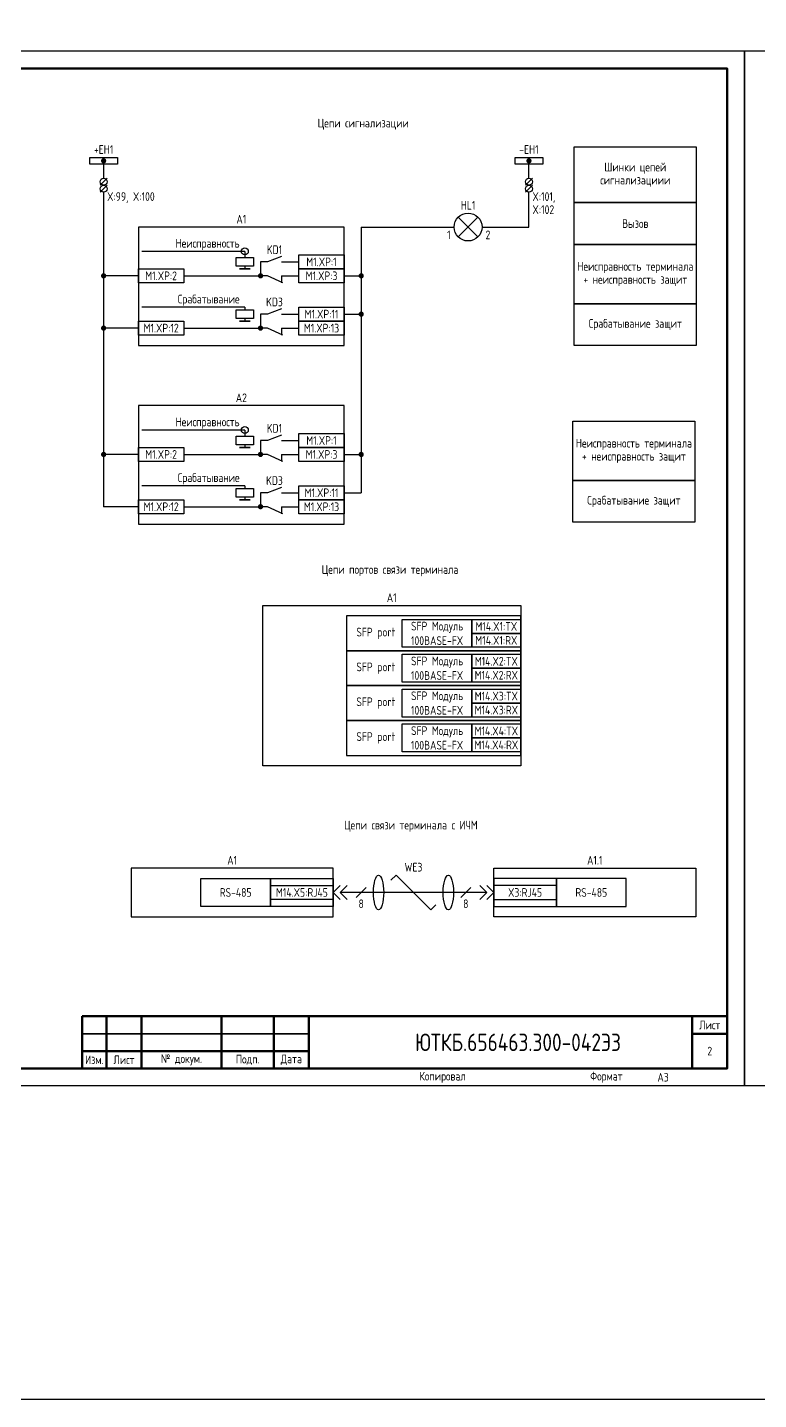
# Model space of a CAD drawing. Header units: millimetres. Extents: x -1117 to 5846, y -90 to 586.
# Drawn here: x 634.3 to 844, y -90 to 303.8 of the extents above; entities that cross this region are included whole.
import ezdxf

# ---------------------------------------------------------------- set-up
doc = ezdxf.new("R2010")
doc.units = ezdxf.units.MM
doc.styles.add('Gost_type_A', font='GOST_A.TTF')

# ---------------------------------------------------------------- blocks, each defined once
blk = doc.blocks.new('POINT')
at = {"const_width": 0.75}
blk.add_lwpolyline([(-0.375, 0, 1), (0.375, 0, 1)], format="xyb", close=True, dxfattribs=at)
blk = doc.blocks.new('Шинка')
blk.add_lwpolyline([(-4, 1), (4, 1), (4, -1), (-4, -1)], close=True)
blk.add_blockref('POINT', (0, 0))
blk = doc.blocks.new('Формат_А3')
blk.add_lwpolyline([(-420, 297), (0, 297), (0, 0), (-420, 0)], close=True)
at = {"lineweight": 50}
blk.add_lwpolyline([(-400, 292), (-5, 292), (-5, 5), (-400, 5)], close=True, dxfattribs=at)
blk = doc.blocks.new('Штамп малый нижний')
at = {"lineweight": 50}
for points in [[(-185, 15), (-178, 15), (-178, 5), (-185, 5)], [(-178, 15), (-168, 15), (-168, 5), (-178, 5)], [(-168, 15), (-145, 15), (-145, 5), (-168, 5)], [(-145, 15), (-130, 15), (-130, 5), (-145, 5)], [(-130, 15), (-120, 15), (-120, 5), (-130, 5)], [(-120, 15), (-10, 15), (-10, 0), (-120, 0)], [(-10, 15), (0, 15), (0, 10), (-10, 10)], [(-10, 10), (0, 10), (0, 0), (-10, 0)], [(-185, 5), (-178, 5), (-178, 0), (-185, 0)], [(-178, 5), (-168, 5), (-168, 0), (-178, 0)], [(-168, 5), (-145, 5), (-145, 0), (-168, 0)], [(-145, 5), (-130, 5), (-130, 0), (-145, 0)], [(-130, 5), (-120, 5), (-120, 0), (-130, 0)]]:
    blk.add_lwpolyline(points, close=True, dxfattribs=at)
for points in [[(-185, 15), (-178, 15), (-178, 10), (-185, 10)], [(-178, 15), (-168, 15), (-168, 10), (-178, 10)], [(-168, 15), (-145, 15), (-145, 10), (-168, 10)], [(-145, 15), (-130, 15), (-130, 10), (-145, 10)], [(-130, 15), (-120, 15), (-120, 10), (-130, 10)], [(-185, 10), (-178, 10), (-178, 5), (-185, 5)], [(-178, 10), (-168, 10), (-168, 5), (-178, 5)], [(-168, 10), (-145, 10), (-145, 5), (-168, 5)], [(-145, 10), (-130, 10), (-130, 5), (-145, 5)], [(-130, 10), (-120, 10), (-120, 5), (-130, 5)]]:
    blk.add_lwpolyline(points, close=True)
at = {"char_height": 2.5, "style": 'Gost_type_A'}
for s, insert, width, attachment_point in [('Лист', (-5, 12.5), 10, 5), ('№ докум.', (-156.5, 2.5), 23, 5), ('Подп.', (-137.5, 2.5), 15, 5), ('Дата', (-125, 2.5), 10, 5), ('Изм.', (-181.5, 2.5), 7, 5), ('Лист', (-173, 2.5), 10, 5), ('Копировал', (-75, -2.53), 13.1202, 6), ('Формат', (-30, -2.53), 13.1202, 6)]:
    blk.add_mtext(s, dxfattribs=dict(at, insert=insert, width=width, attachment_point=attachment_point))

msp = doc.modelspace()

# ---------------------------------------------------------------- linework, layer by layer
for p, q in [((656.16, 265.48), (656.16, 260.48)), ((778.15, 260.48), (778.15, 265.48)), ((657.16, 260.48), (655.16, 258.48)), ((779.15, 260.48), (777.15, 258.48)), ((657.16, 258.48), (655.16, 256.48)), ((656.16, 256.48), (656.16, 217.48)), ((779.15, 258.48), (777.15, 256.48)), ((778.15, 258.48), (778.15, 258.49)), ((778.15, 258.48), (778.15, 258.49)), ((778.15, 246.48), (778.15, 256.48)), ((757.87, 249.31), (763.53, 243.65)), ((763.53, 249.31), (757.87, 243.65)), ((730.04, 246.48), (739.97, 246.48)), ((730.04, 246.48), (730.04, 221.48)), ((739.97, 246.48), (756.7, 246.48)), ((764.7, 246.48), (778.15, 246.48)), ((696.66, 239.48), (667.16, 239.48)), ((696.66, 239.48), (696.66, 237.73)), ((666.16, 232.48), (656.16, 232.48)), ((696.66, 235.23), (696.66, 234.48)), ((707.16, 232.48), (707.16, 230.48)), ((725.16, 232.48), (730.04, 232.48)), ((696.66, 223.48), (667.16, 223.48)), ((696.66, 223.48), (696.66, 222.73)), ((725.16, 221.48), (730.04, 221.48)), ((730.04, 221.48), (730.04, 170.22)), ((666.16, 217.48), (656.16, 217.48)), ((656.16, 217.48), (656.16, 166.22)), ((696.66, 220.23), (696.66, 219.48)), ((707.16, 217.48), (707.16, 215.48)), ((696.66, 188.22), (667.16, 188.22)), ((696.66, 188.22), (696.66, 186.47)), ((666.16, 181.22), (656.16, 181.22)), ((696.66, 183.97), (696.66, 183.22)), ((707.16, 181.22), (707.16, 179.22)), ((725.16, 181.22), (730.04, 181.22)), ((696.66, 172.22), (667.16, 172.22)), ((696.66, 172.22), (696.66, 171.47)), ((725.16, 170.22), (730.04, 170.22)), ((666.16, 166.22), (656.16, 166.22)), ((696.66, 168.97), (696.66, 168.22)), ((707.16, 166.22), (707.16, 164.22)), ((738.56, 59.05), (740.03, 60.52)), ((740.03, 60.52), (750.03, 50.52)), ((722.03, 55.52), (724.03, 57.52)), ((722.03, 55.52), (724.03, 57.52)), ((722.03, 55.52), (724.03, 53.52)), ((722.03, 55.52), (724.03, 53.52)), ((724.03, 55.52), (726.03, 57.52)), ((724.03, 55.52), (726.03, 57.52)), ((766.03, 55.52), (724.03, 55.52)), ((724.03, 55.52), (726.03, 53.52)), ((724.03, 55.52), (726.03, 53.52)), ((731.44, 56.93), (728.61, 54.11)), ((761.44, 56.93), (758.61, 54.11)), ((766.03, 55.52), (764.03, 57.52)), ((766.03, 55.52), (764.03, 57.52)), ((766.03, 55.52), (764.03, 53.52)), ((766.03, 55.52), (764.03, 53.52)), ((768.03, 55.52), (766.03, 57.52)), ((768.03, 55.52), (766.03, 57.52)), ((768.03, 55.52), (766.03, 53.52)), ((768.03, 55.52), (766.03, 53.52)), ((750.03, 50.52), (751.44, 51.93))]:
    msp.add_line(p, q)
at = {"ltscale": 1.08}
for p, q in [((703.16, 236.48), (701.16, 236.48)), ((701.16, 236.48), (701.16, 232.48)), ((707.16, 236.48), (712.16, 236.48)), ((679.16, 232.48), (701.16, 232.48)), ((703.16, 232.48), (701.16, 232.48)), ((707.16, 232.48), (712.16, 232.48)), ((703.16, 221.48), (701.16, 221.48)), ((701.16, 221.48), (701.16, 217.48)), ((707.16, 221.48), (712.16, 221.48)), ((679.16, 217.48), (701.16, 217.48)), ((703.16, 217.48), (701.16, 217.48)), ((707.16, 217.48), (712.16, 217.48)), ((703.16, 185.22), (701.16, 185.22)), ((701.16, 185.22), (701.16, 181.22)), ((707.16, 185.22), (712.16, 185.22)), ((679.16, 181.22), (701.16, 181.22)), ((703.16, 181.22), (701.16, 181.22)), ((707.16, 181.22), (712.16, 181.22)), ((703.16, 170.22), (701.16, 170.22)), ((701.16, 170.22), (701.16, 166.22)), ((707.16, 170.22), (712.16, 170.22)), ((679.16, 166.22), (701.16, 166.22)), ((703.16, 166.22), (701.16, 166.22)), ((707.16, 166.22), (712.16, 166.22))]:
    msp.add_line(p, q, dxfattribs=at)
at = {"ltscale": 4.32}
for p, q in [((707.16, 237.98), (703.16, 236.48)), ((707.55, 230.49), (703.16, 232.48)), ((707.16, 222.98), (703.16, 221.48)), ((707.55, 215.49), (703.16, 217.48)), ((707.16, 186.72), (703.16, 185.22)), ((707.55, 179.22), (703.16, 181.22)), ((707.16, 171.72), (703.16, 170.22)), ((707.55, 164.22), (703.16, 166.22))]:
    msp.add_line(p, q, dxfattribs=at)
for points in [[(-1117.42, 586), (5845.64, 586), (5845.64, -90), (-1117.42, -90)], [(826.15, 253.48), (791.15, 253.48), (791.15, 269.48), (826.15, 269.48)], [(826.15, 241.48), (791.15, 241.48), (791.15, 253.48), (826.15, 253.48)], [(666.16, 212.48), (725.16, 212.48), (725.16, 246.48), (666.16, 246.48)], [(826.15, 224.48), (791.15, 224.48), (791.15, 241.48), (826.15, 241.48)], [(699.16, 237.73), (699.16, 235.23), (694.16, 235.23), (694.16, 237.73)], [(712.16, 238.48), (725.16, 238.48), (725.16, 234.48), (712.16, 234.48)], [(666.16, 234.48), (679.16, 234.48), (679.16, 230.48), (666.16, 230.48)], [(698.16, 234.48), (695.16, 234.48)], [(712.16, 234.48), (725.16, 234.48), (725.16, 230.48), (712.16, 230.48)], [(826.15, 212.48), (791.15, 212.48), (791.15, 224.48), (826.15, 224.48)], [(699.16, 222.73), (699.16, 220.23), (694.16, 220.23), (694.16, 222.73)], [(712.16, 223.48), (725.16, 223.48), (725.16, 219.48), (712.16, 219.48)], [(666.16, 219.48), (679.16, 219.48), (679.16, 215.48), (666.16, 215.48)], [(698.16, 219.48), (695.16, 219.48)], [(712.16, 219.48), (725.16, 219.48), (725.16, 215.48), (712.16, 215.48)], [(666.16, 161.22), (725.16, 161.22), (725.16, 195.22), (666.16, 195.22)], [(825.74, 173.74), (790.74, 173.74), (790.74, 190.74), (825.74, 190.74)], [(699.16, 186.47), (699.16, 183.97), (694.16, 183.97), (694.16, 186.47)], [(712.16, 187.22), (725.16, 187.22), (725.16, 183.22), (712.16, 183.22)], [(666.16, 183.22), (679.16, 183.22), (679.16, 179.22), (666.16, 179.22)], [(698.16, 183.22), (695.16, 183.22)], [(712.16, 183.22), (725.16, 183.22), (725.16, 179.22), (712.16, 179.22)], [(825.74, 161.74), (790.74, 161.74), (790.74, 173.74), (825.74, 173.74)], [(699.16, 171.47), (699.16, 168.97), (694.16, 168.97), (694.16, 171.47)], [(712.16, 172.22), (725.16, 172.22), (725.16, 168.22), (712.16, 168.22)], [(666.16, 168.22), (679.16, 168.22), (679.16, 164.22), (666.16, 164.22)], [(698.16, 168.22), (695.16, 168.22)], [(712.16, 168.22), (725.16, 168.22), (725.16, 164.22), (712.16, 164.22)], [(701.79, 137.87), (775.79, 137.87), (775.79, 91.87), (701.79, 91.87)], [(725.79, 124.87), (775.79, 124.87), (775.79, 134.87), (725.79, 134.87)], [(741.79, 133.87), (761.79, 133.87), (761.79, 125.87), (741.79, 125.87)], [(761.79, 133.87), (775.79, 133.87), (775.79, 129.87), (761.79, 129.87)], [(761.79, 129.87), (775.79, 129.87), (775.79, 125.87), (761.79, 125.87)], [(725.79, 114.87), (775.79, 114.87), (775.79, 124.87), (725.79, 124.87)], [(741.79, 123.87), (761.79, 123.87), (761.79, 115.87), (741.79, 115.87)], [(761.79, 123.87), (775.79, 123.87), (775.79, 119.87), (761.79, 119.87)], [(761.79, 119.87), (775.79, 119.87), (775.79, 115.87), (761.79, 115.87)], [(725.79, 104.87), (775.79, 104.87), (775.79, 114.87), (725.79, 114.87)], [(741.79, 113.87), (761.79, 113.87), (761.79, 105.87), (741.79, 105.87)], [(761.79, 113.87), (775.79, 113.87), (775.79, 109.87), (761.79, 109.87)], [(761.79, 109.87), (775.79, 109.87), (775.79, 105.87), (761.79, 105.87)], [(725.79, 94.87), (775.79, 94.87), (775.79, 104.87), (725.79, 104.87)], [(741.79, 103.87), (761.79, 103.87), (761.79, 95.87), (741.79, 95.87)], [(761.79, 103.87), (775.79, 103.87), (775.79, 99.87), (761.79, 99.87)], [(761.79, 99.87), (775.79, 99.87), (775.79, 95.87), (761.79, 95.87)], [(664.03, 48.52), (722.03, 48.52), (722.03, 62.52), (664.03, 62.52)], [(684.03, 59.52), (704.03, 59.52), (704.03, 51.52), (684.03, 51.52)], [(704.03, 59.52), (722.03, 59.52), (722.03, 51.52), (704.03, 51.52)], [(826.03, 48.52), (768.03, 48.52), (768.03, 62.52), (826.03, 62.52)], [(786.03, 59.52), (768.03, 59.52), (768.03, 51.52), (786.03, 51.52)], [(806.03, 59.52), (786.03, 59.52), (786.03, 51.52), (806.03, 51.52)], [(704.03, 57.52), (722.03, 57.52), (722.03, 53.52), (704.03, 53.52)], [(786.03, 57.52), (768.03, 57.52), (768.03, 53.52), (786.03, 53.52)]]:
    msp.add_lwpolyline(points, close=True)
for centre, radius in [((656.16, 259.48), 1), ((778.15, 259.48), 1), ((656.16, 257.48), 1), ((778.15, 257.48), 1), ((760.7, 246.48), 4), ((696.66, 239.48), 1), ((696.66, 188.22), 1)]:
    msp.add_circle(centre, radius)
for centre in [(735.03, 55.52), (755.03, 55.52)]:
    msp.add_ellipse(centre, major_axis=(0, -5), ratio=0.293778)

# ---------------------------------------------------------------- block references
at = {"color": 1}
for name, p in [('Формат_А3', (840, 0)), ('Формат_А3', (1260, 0)), ('Штамп малый нижний', (835, 5))]:
    msp.add_blockref(name, p, dxfattribs=at)
for name, p in [('Шинка', (656.16, 265.48)), ('Шинка', (778.15, 265.48)), ('POINT', (656.16, 232.48)), ('POINT', (701.16, 232.48)), ('POINT', (730.04, 232.48)), ('POINT', (730.04, 221.48)), ('POINT', (656.16, 217.48)), ('POINT', (701.16, 217.48)), ('POINT', (656.16, 181.22)), ('POINT', (701.16, 181.22)), ('POINT', (730.04, 181.22)), ('POINT', (701.16, 166.22))]:
    msp.add_blockref(name, p)

# ---------------------------------------------------------------- texts
at = {"char_height": 2.5, "style": 'Gost_type_A'}
for s, insert, width, attachment_point, line_spacing_factor in [('Цепи сигнализации ', (730.62, 275.98), 197.5, 5, 0.9), ('Шинки цепей сигнализациии', (808.65, 261.48), 35, 5, 0.9), ('X:99, X:100', (657.16, 256.48), 16, 1, 0.9), ('X:101,\\PX:102', (779.15, 256.48), 16, 1, 0.9), ('A1', (695.66, 247.48), 59, 8, 0.9), ('Вызов', (808.65, 247.48), 35, 5, 0.9), ('Неисправность', (695.16, 241.48), 37, 6, 0.8), ('Неисправность терминала + неисправность защит', (808.65, 232.98), 35, 5, 0.9), ('Срабатывание защит', (808.65, 218.48), 35, 5, 0.9), ('A2', (695.66, 196.22), 59, 8, 0.9), ('Неисправность', (695.16, 190.22), 37, 6, 0.8), ('Неисправность терминала + неисправность защит', (808.24, 182.24), 35, 5, 0.9), ('Срабатывание защит', (808.24, 167.74), 35, 5, 0.9), ('Цепи портов связи терминала', (738.29, 147.87), 197, 5, 0.9), ('A1', (738.79, 138.87), 74.0002, 8, 0.9), ('Цепи связи терминала с ИЧМ', (744.28, 74.52), 197.5, 5, 0.9), ('A1', (693.03, 63.52), 58.0002, 8, 0.9), ('A1.1', (797.03, 63.52), 58.0002, 8, 0.9)]:
    msp.add_mtext(s, dxfattribs=dict(at, insert=insert, width=width, attachment_point=attachment_point, line_spacing_factor=line_spacing_factor))
at = {"style": 'Gost_type_A'}
for s, insert, char_height, width, attachment_point in [('+EH1', (656.16, 267.48), 2.5, 10, 8), ('-EH1', (778.15, 267.48), 2.5, 10, 8), ('HL1', (760.7, 251.48), 2.5, 14, 8), ('1', (755.7, 245.48), 2.5, 6, 3), ('2', (765.7, 245.48), 2.5, 6, 1), ('KD1', (705.16, 239.98), 2.5, 8, 5), ('M1.XP:1', (718.66, 236.48), 2.5, 13, 5), ('M1.XP:2', (672.66, 232.48), 2.5, 13, 5), ('M1.XP:3', (718.66, 232.48), 2.5, 13, 5), ('KD3', (705.16, 224.98), 2.5, 8, 5), ('M1.XP:11', (718.66, 221.48), 2.5, 13, 5), ('M1.XP:12', (672.66, 217.48), 2.5, 13, 5), ('M1.XP:13', (718.66, 217.48), 2.5, 13, 5), ('KD1', (705.16, 188.72), 2.5, 8, 5), ('M1.XP:1', (718.66, 185.22), 2.5, 13, 5), ('M1.XP:2', (672.66, 181.22), 2.5, 13, 5), ('M1.XP:3', (718.66, 181.22), 2.5, 13, 5), ('KD3', (705.16, 173.72), 2.5, 8, 5), ('M1.XP:11', (718.66, 170.22), 2.5, 13, 5), ('M1.XP:12', (672.66, 166.22), 2.5, 13, 5), ('M1.XP:13', (718.66, 166.22), 2.5, 13, 5), ('SFP port', (739.79, 129.87), 2.5, 20, 6), ('SFP Mодуль 100BASE-FX', (751.79, 129.87), 2.5, 19.9998, 5), ('M14.X1:TX', (768.79, 131.87), 2.5, 14, 5), ('M14.X1:RX', (768.79, 127.87), 2.5, 14, 5), ('SFP Mодуль 100BASE-FX', (751.79, 119.87), 2.5, 19.9998, 5), ('M14.X2:TX', (768.79, 121.87), 2.5, 14, 5), ('SFP port', (739.79, 119.87), 2.5, 20, 6), ('M14.X2:RX', (768.79, 117.87), 2.5, 14, 5), ('SFP port', (739.79, 109.87), 2.5, 20, 6), ('SFP Mодуль 100BASE-FX', (751.79, 109.87), 2.5, 19.9998, 5), ('M14.X3:TX', (768.79, 111.87), 2.5, 14, 5), ('M14.X3:RX', (768.79, 107.87), 2.5, 14, 5), ('SFP Mодуль 100BASE-FX', (751.79, 99.87), 2.5, 19.9998, 5), ('M14.X4:TX', (768.79, 101.87), 2.5, 14, 5), ('SFP port', (739.79, 99.87), 2.5, 20, 6), ('M14.X4:RX', (768.79, 97.87), 2.5, 14, 5), ('WE3', (745.03, 61.52), 2.5, 20, 8), ('RS-485', (694.03, 55.52), 2.5, 19.9998, 5), ('M14.X5:RJ45', (713.03, 55.52), 2.5, 18.0002, 5), ('X3:RJ45', (777.03, 55.52), 2.5, 18.0002, 5), ('RS-485', (796.03, 55.52), 2.5, 19.9998, 5), ('8', (730.03, 53.52), 2.5, 20, 2), ('8', (760.03, 53.52), 2.5, 20, 2), ('ЮТКБ.656463.300-042Э3', (775, 12.5), 5, 120, 5), ('2', (830, 10), 2.5, 10, 5), ('A3', (815, 2.5), 2.5, 20, 4)]:
    msp.add_mtext(s, dxfattribs=dict(at, insert=insert, char_height=char_height, width=width, attachment_point=attachment_point))
at = {"color": 6, "char_height": 2.5, "width": 37, "attachment_point": 6, "line_spacing_factor": 0.8, "style": 'Gost_type_A'}
for insert in [(695.16, 225.48), (695.16, 174.22)]:
    msp.add_mtext('Срабатывание', dxfattribs=dict(at, insert=insert))

doc.saveas('drawing.dxf')
